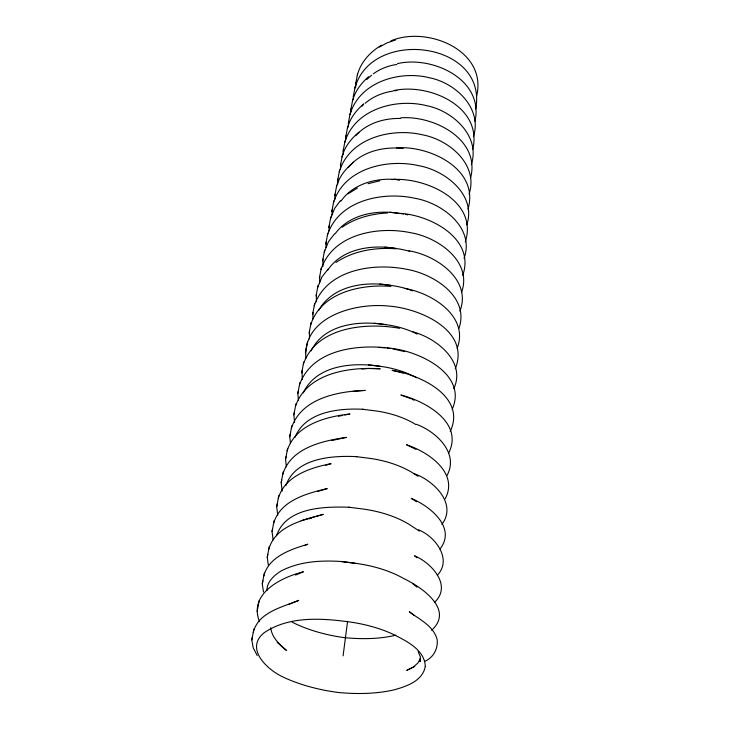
<?xml version="1.0" encoding="UTF-8"?>
<svg xmlns="http://www.w3.org/2000/svg" width="730" height="730" viewBox="0 0 730 730"><rect width="100%" height="100%" fill="white"/><g stroke="black" fill="none" stroke-linecap="round" stroke-linejoin="round"><path stroke-width="1.09" d="M343.091 655.832L347.562 621.422M257.197 655.54L253.173 647.729L251.823 639.909L252.425 636.697M253.264 632.299C258.384 612.169 282.035 607.287 298.762 600.379L288.761 604.376M259.396 621.376C248.51 593.435 281.251 577.311 303.397 571.8L295.513 575.067M259.196 600.534L257.142 611.421M263.493 592.003L262.289 583.909L262.846 580.907M263.776 575.997C268.786 556.625 290.704 549.361 307.859 544.215L304.948 545.465M268.394 565.531L267.253 557.309L267.791 554.417M268.768 549.279C275.365 525.928 302.767 520.089 323.244 514.376L301.152 520.682M273.13 539.917L272.053 531.595L272.582 528.794M273.586 523.456C280.074 500.534 306.673 493.416 327.241 488.589L317.44 491.527M277.719 515.134L276.707 506.72L277.208 504.001M278.258 498.48C284.636 475.987 310.46 467.647 331.11 463.659L325.744 465.329M282.163 491.135L281.205 482.63L281.689 480.002M282.775 474.299C290.805 447.855 322.377 440.81 346.495 437.37L331.675 440.573M286.352 466.817L285.558 459.307L286.032 456.761M287.146 450.894C295.011 424.915 325.845 416.602 349.935 414.01L344.724 415.023M290.421 443.192L289.783 436.704L290.239 434.24M291.38 428.218C300.997 398.425 337.68 391.271 365.21 390.413L353.265 391.399M294.573 422.405L293.871 414.786L294.318 412.395M295.486 406.245C306.947 372.893 349.469 366.706 380.23 368.796L368.248 368.495L361.834 369.042M298.415 400.104L297.84 393.534L298.278 391.216M299.464 384.929C312.759 347.051 363.412 343.355 397.202 349.241C423.829 353.995 467.063 375.749 452.235 409.229M302.229 379.509L302.12 370.657M303.324 364.261C316.263 326.675 366.159 322.277 399.693 328.327M305.861 358.412C302.603 316.437 355.346 302.548 388.378 306.052C418.71 308.005 470.85 330.006 455.283 368.723M307.485 341.996L305.441 352.882M309.465 338.976L309.465 331.31M310.715 324.704C321.027 292.456 360.985 283.979 390.933 286.397M312.896 318.983L312.988 312.467M314.247 305.779C326.584 269.37 373.614 262.526 406.738 269.315C433.501 273.878 469.983 296.827 458.933 328.354M316.382 301.745L316.409 294.154M317.687 287.383L321.93 276.989L327.943 269.27M319.63 282.775L319.731 276.341M321.027 269.498C332.725 233.728 378.487 225.798 411.09 232.806C438 237.387 472.812 261.532 461.497 292.566M322.925 266.523L322.97 259.022M324.275 252.105L328.436 241.776L334.331 234.02M325.945 247.37L326.118 242.159M327.432 235.179C338.574 200.047 383.104 191.141 415.206 198.341C442.07 203.004 475.148 227.815 464.061 258.301M329.011 230.908L329.184 225.743M330.507 218.708L334.605 208.461L340.381 200.677M331.995 214.875L332.168 209.756M333.51 202.666C344.131 168.165 387.475 158.392 419.093 165.737C445.528 170.583 476.681 195.056 466.808 224.84M334.906 199.254L335.079 194.18M336.421 187.044C338.839 176.979 345.682 168.612 353.603 162.206M337.734 184.033L337.917 178.996M339.267 171.824C349.424 137.952 391.636 127.394 422.77 134.868C449.087 139.795 478.789 164.706 469.107 193.97M340.499 169.187L340.682 164.195M342.041 156.986C344.451 147.031 351.094 138.673 358.877 132.23M343.191 154.714L343.374 149.769M344.743 142.514C354.479 109.281 395.596 98.021 426.265 105.594C452.436 110.604 480.769 135.871 471.297 164.615M345.792 139.476L346.002 135.689M347.38 128.407C349.779 118.561 356.24 110.221 363.887 103.769M348.392 126.81L348.575 121.946M349.944 114.647C359.297 82.015 399.365 70.135 429.578 77.791C455.575 82.882 482.658 108.414 473.387 136.674M350.865 112.247L351.075 108.542M352.453 101.215C354.853 91.469 361.131 83.165 368.65 76.696M353.311 99.107L353.521 95.447M354.908 88.102C371.342 27.001 488.461 41.656 475.668 109.062M355.729 87.399L355.911 82.654M357.298 75.299C360.556 62.333 370.174 51.867 381.507 45.196M331.84 211.508L333.838 200.905M334.76 195.886L336.74 185.329M337.607 180.666L339.578 170.154M340.381 165.829L342.343 155.362M343.082 151.347L345.034 140.936M345.719 137.231L347.662 126.865M348.292 123.461L350.227 113.141M350.801 110.011L352.727 99.736M353.256 96.88L355.172 86.66M355.647 84.059L357.554 73.894M309.073 333.437L311.108 322.578M312.604 314.539L314.63 303.707M316.035 296.161L318.061 285.366M319.366 278.303L321.392 267.536M322.614 260.92L324.631 250.198M325.772 244.012L327.779 233.326M328.847 227.541L330.845 216.901M289.783 436.704L291.836 425.745M293.871 414.786L295.933 403.845M297.84 393.534L299.893 382.602M301.7 372.911L303.744 361.998M272.053 531.595L274.115 520.636M276.707 506.72L278.769 495.752M281.205 482.63L283.267 471.662M285.558 459.307L287.62 448.339M262.289 583.909L264.342 572.986M267.253 557.309L269.306 546.368M251.823 639.909L253.867 629.068M476.626 96.205C487.686 50.333 427.141 25.623 391.006 40.789M474.993 121.244C484.291 79.378 432.187 55.498 397.503 63.61M472.666 149.495C483.379 106.498 428.519 82.572 393.415 90.675M311.135 350.902C324.047 323.974 359.47 320.269 385.988 324.686A63.829 39.383 7.4 0 1 417.159 334.084M470.531 178.138C480.878 139.184 433.602 115.358 400.861 117.822M303.315 392.877C316.218 364.79 353.439 362.043 380.567 366.387A65.755 38.772 7.4 0 1 416.538 377.848M467.976 209.209C479.747 169.205 429.714 145.389 396.636 147.843M295.02 437.352C305.249 411.829 338.309 408.125 362.399 409.256L363.394 409.366M465.293 241.84C478.506 200.768 425.553 177.098 392.183 179.525M285.877 485.578C295.495 458.23 331.037 455.483 355.829 456.597L356.851 456.715M462.793 275.201C475.486 238.719 430.6 215.24 400.432 213.361M276.515 535.774C285.932 507.386 323.956 506.438 348.794 507.231L349.852 507.359M459.918 311.08C472.091 279.654 436.102 255.263 408.946 250.801M457.135 348.274C469.536 316.282 431.558 292.794 404.457 288.396M453.786 388.679C466.397 361.578 436.449 338.2 412.943 331.821M450.246 431.403C466.753 396.317 419.531 374.59 392.083 370.347L403.343 373.103M448.594 453.193C464.098 422.634 425.344 401.135 400.87 395.021L411.346 398.826M446.906 475.659C459.462 453.303 436.111 431.457 416.31 424.294M445.154 498.836C459.134 472.876 428.118 451.788 406.528 444.78L416.018 449.406M340.919 201.206C353.621 182.938 378.286 177.089 399.42 179.89M335.006 233.91C349.551 213.881 377.319 209.483 400.423 213.561L389.765 212.238M327.679 270.2C342.115 248.455 371.816 244.313 395.888 248.474A60.298 40.232 7.4 0 1 409.731 251.376M318.864 310.168C332.78 285.43 365.365 281.023 391.088 285.448A62.013 39.867 7.4 0 1 412.614 290.85M366.807 79.497L371.579 75.217M362.089 106.16L363.476 104.572M355.702 135.771C366.725 123.188 384.254 118.059 400.587 118.461M441.842 524.441C457.701 503.581 433.237 480.057 413.654 473.487A69.971 37.047 7.4 0 0 368.632 458.203L355.829 456.597M348.283 167.617C360.337 152.515 380.832 146.995 399.493 148.135M439.953 549.088C456.861 527.516 429.842 506.063 411.209 498.371L416.638 501.829M437.233 575.349C452.637 559.28 435.299 536.486 418.491 529.798M434.432 602.405C452.536 585.606 431.494 562.921 414.53 555.776L416.949 557.811M431.54 630.3C454.772 609.477 421.192 586.811 403.371 578.352A74.779 34.483 7.4 0 0 354.981 563.241L341.257 561.507C320.981 560.193 299.665 561.379 281.296 570.869C274.298 575.13 266.769 581.764 266.934 590.634M373.276 73.867C380.138 68.839 388.397 65.663 396.819 64.468M365.21 103.231C372.939 96.606 382.721 92.546 392.767 91.177M348.037 193.806L357.362 188.084M342.16 227.176C355.437 217.978 371.479 213.771 387.475 212.996M335.955 262.462C353.439 250.764 375.129 247.224 395.824 248.811M379.317 47.112L387.073 42.878L395.633 39.922M424.75 661.389C433.328 657.703 438.228 648.806 437.142 639.608C433.693 625.948 419.64 619.615 409.357 611.749L414.403 615.645M414.768 666.481L406.747 670.386L413.335 667.01L417.952 662.968L420.407 658.387L420.133 661.645L420.298 656.699L418.08 651.525M309.31 518.866L312.175 517.588M368.066 183.704L379.801 180.812M395.788 635.191C379.381 639.161 362.317 639.197 345.582 637.801A89.781 41.427 7.4 0 1 292.027 622.097M338.464 416.237L342.635 415.425M394.875 90.83L396.992 90.474M378.715 347.434L385.13 347.818M398.68 148.044L403.17 148.601M394.346 179.27L399.529 179.909M384.92 247.114L395.888 248.474M379.792 284.043L391.088 285.448M374.353 323.235L385.988 324.686M368.568 364.89L380.567 366.387M362.399 409.256L374.791 410.798A67.799 37.996 7.4 0 1 415.68 424.431M348.794 507.231L362.043 508.892A72.297 35.889 7.4 0 1 408.69 524.122L419.421 531.084M341.257 561.507L354.981 563.241M387.247 348.101L390.422 348.529M392.548 348.812L404.73 351.604M412.267 399.301L414.092 400.241M413.654 473.487L418.044 476.325M412.824 583.827L417.049 587.185M277.172 642.364L286.653 650.576C279.508 644.681 271.779 637.399 270.702 627.69M401.482 213.707A58.674 40.506 7.4 0 1 403.58 214.027M405.679 214.41A58.674 40.506 7.4 0 1 407.76 214.839M425.28 666.444C422.661 681.145 406.172 686.529 393.607 689.978C375.539 694.011 356.861 694.193 338.483 692.505A92.975 39.383 7.4 0 1 283.021 677.011C267.618 669.93 244.66 648.97 263.831 632.956C287.994 616.339 319.612 618.009 347.389 621.641A77.435 32.777 7.4 0 1 397.658 636.587C409.603 642.719 424.778 651.288 425.28 666.444"/></g></svg>
